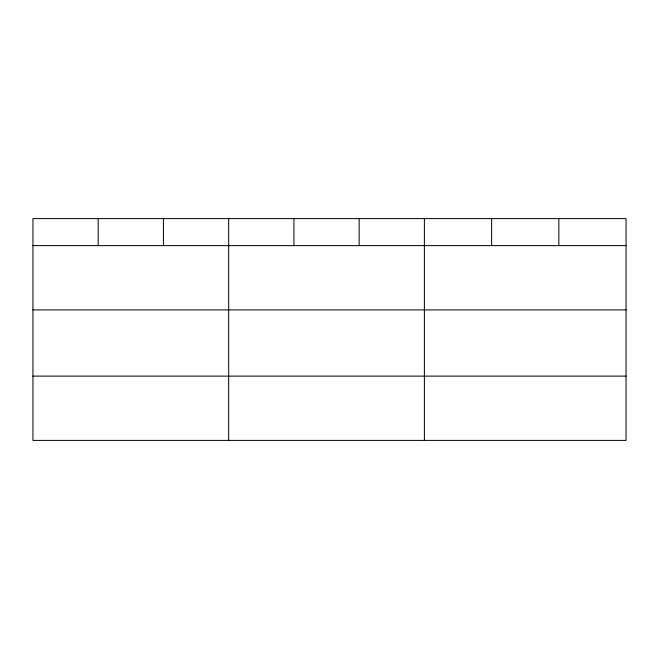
<?xml version="1.0" encoding="UTF-8"?>
<svg xmlns="http://www.w3.org/2000/svg" width="659" height="659" viewBox="0 0 659 659"><rect width="100%" height="100%" fill="white"/><g stroke="black" fill="none" stroke-linecap="round" stroke-linejoin="round"><path stroke-width="0.99" d="M626.05 309.895L626.05 218.599L32.95 218.599L32.95 440.401L626.05 440.401L626.05 309.895L32.95 309.895M32.95 245.618L626.05 245.618M32.95 376.124L626.05 376.124M558.832 218.599L558.832 245.618M491.614 218.599L491.614 245.618M424.396 218.599L424.396 440.401M359.155 218.599L359.155 245.618M293.914 218.599L293.914 245.618M228.673 218.599L228.673 440.401M163.432 218.599L163.432 245.618M98.191 218.599L98.191 245.618"/></g></svg>
